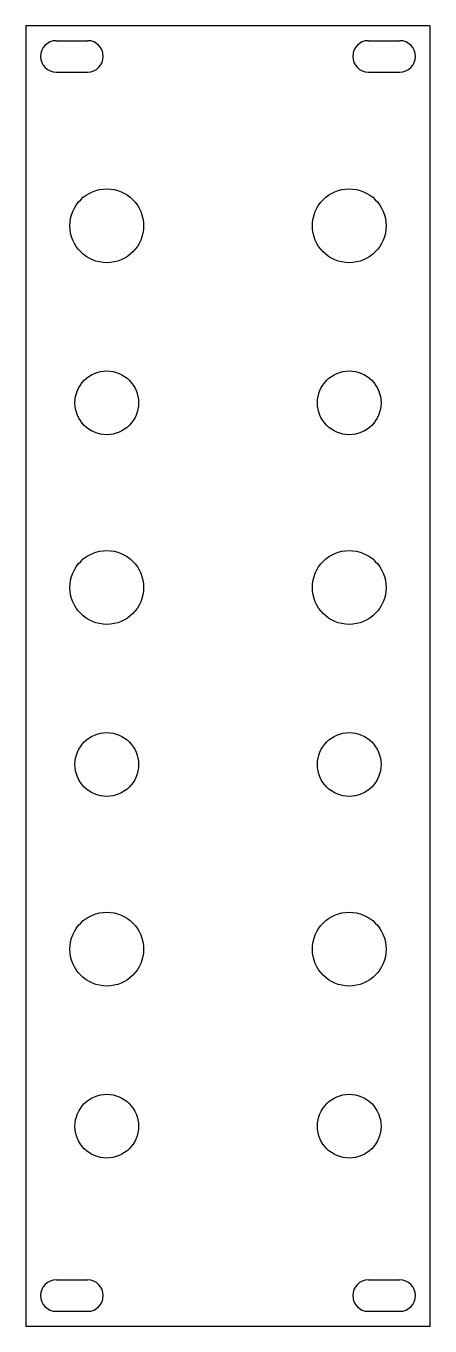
# Model space of a CAD drawing. Extents: x 128 to 168, y 41 to 169.
import ezdxf

# ---------------------------------------------------------------- set-up
doc = ezdxf.new("R2010")
doc.units = 0
doc.layers.add('View', color=7, linetype='CONTINUOUS')

msp = doc.modelspace()

# ---------------------------------------------------------------- linework, layer by layer
at = {"layer": 'View'}
for p, q in [((128.5, 169.25), (128.5, 40.75)), ((168.5, 169.25), (128.5, 169.25)), ((168.5, 40.75), (168.5, 169.25)), ((131.5, 167.8), (134.6, 167.8)), ((162.4, 167.8), (165.5, 167.8)), ((131.5, 164.7), (134.6, 164.7)), ((162.4, 164.7), (165.5, 164.7)), ((131.5, 45.3), (134.6, 45.3)), ((162.4, 45.3), (165.5, 45.3)), ((131.5, 42.2), (134.6, 42.2)), ((162.4, 42.2), (165.5, 42.2)), ((128.5, 40.75), (168.5, 40.75))]:
    msp.add_line(p, q, dxfattribs=at)
for centre, radius in [((136.5, 149.5), 3.65), ((160.5, 149.5), 3.65), ((136.5, 132), 3.15), ((160.5, 132), 3.15), ((136.5, 113.75), 3.65), ((160.5, 113.75), 3.65), ((136.5, 96.25), 3.15), ((160.5, 96.25), 3.15), ((136.5, 78), 3.65), ((160.5, 78), 3.65), ((136.5, 60.5), 3.15), ((160.5, 60.5), 3.15)]:
    msp.add_circle(centre, radius, dxfattribs=at)
for centre, start, end in [((131.5, 166.25), 90, -90), ((134.6, 166.25), -90, 90), ((162.4, 166.25), 90, -90), ((165.5, 166.25), -90, 90), ((131.5, 43.75), 90, -90), ((134.6, 43.75), -90, 90), ((162.4, 43.75), 90, -90), ((165.5, 43.75), -90, 90)]:
    msp.add_arc(centre, 1.55, start, end, dxfattribs=at)

doc.saveas('drawing.dxf')
